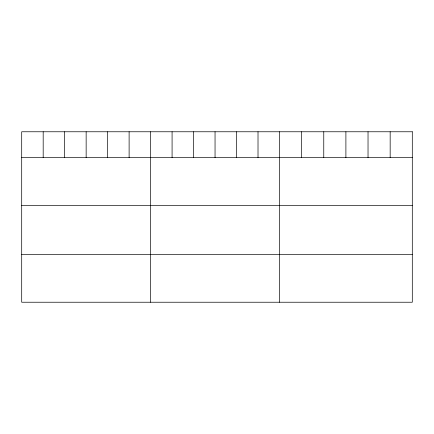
<?xml version="1.0" encoding="UTF-8"?>
<svg xmlns="http://www.w3.org/2000/svg" width="434" height="434" viewBox="0 0 434 434"><rect width="100%" height="100%" fill="white"/><g stroke="black" fill="none" stroke-linecap="round" stroke-linejoin="round"><path stroke-width="0.65" d="M21.7 157.602L412.3 157.602M21.7 205.331L412.3 205.331M21.7 254.503L412.3 254.503M390.166 131.768L390.166 157.602M368.032 131.768L368.032 157.602M345.898 131.768L345.898 157.602M323.764 131.768L323.764 157.602M301.63 131.768L301.63 157.602M279.496 131.768L279.496 302.232M258.013 131.768L258.013 157.602M236.53 131.768L236.53 157.602M215.047 131.768L215.047 157.602M193.564 131.768L193.564 157.602M172.081 131.768L172.081 157.602M150.598 131.768L150.598 302.232M129.115 131.768L129.115 157.602M107.632 131.768L107.632 157.602M86.149 131.768L86.149 157.602M64.666 131.768L64.666 157.602M43.183 131.768L43.183 157.602M412.3 131.768L21.7 131.768L21.7 302.232L412.3 302.232L412.3 131.768"/></g></svg>
